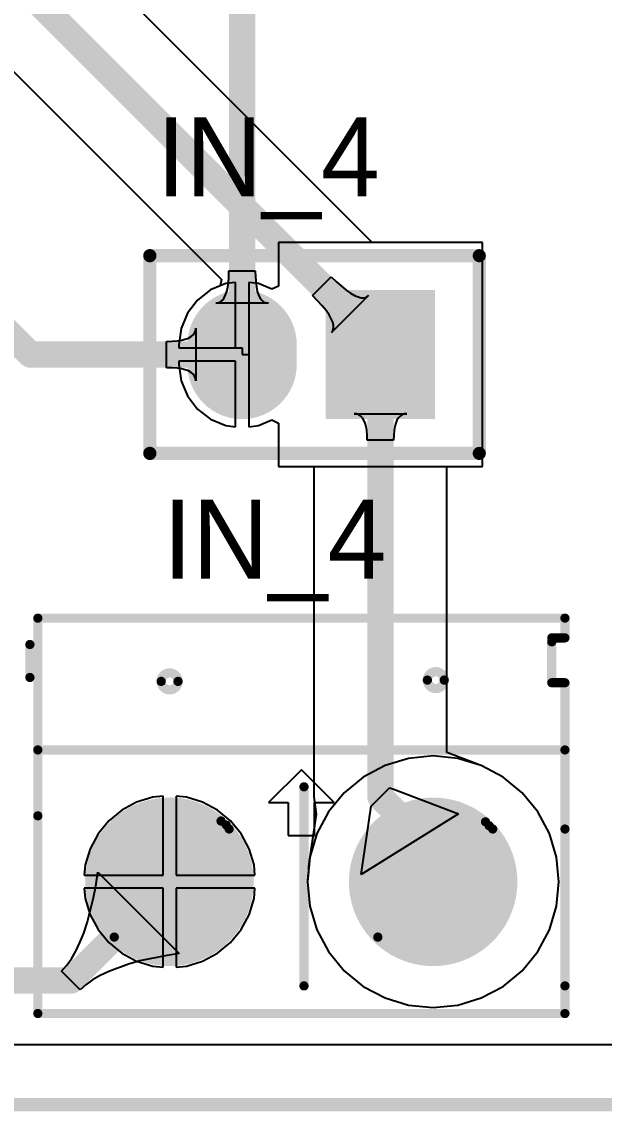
# Model space of a CAD drawing. Header units: millimetres. Extents: x 0 to 190, y 0 to 100.
# Drawn here: x 100.53 to 111.75, y -0.1 to 20.89 of the extents above; entities that cross this region are included whole.
import ezdxf

# ---------------------------------------------------------------- set-up
doc = ezdxf.new("R2010")
doc.units = ezdxf.units.MM
for name, color, linetype in [('BottomLayer', 5, 'Continuous'), ('BottomSolder', 6, 'Continuous'), ('KeepOutLayer', 6, 'Continuous'), ('MultiLayer', 9, 'Continuous'), ('PadHoleLayer', 156, 'Continuous'), ('TopLayer', 1, 'Continuous'), ('TopOverlay', 2, 'Continuous'), ('TopSolder', 216, 'Continuous')]:
    doc.layers.add(name, color=color, linetype=linetype)

msp = doc.modelspace()

# ---------------------------------------------------------------- hatches: boundary and pattern name
at = {"layer": 'BottomLayer'}
h = msp.add_hatch(color=5, dxfattribs=at)
edge = h.paths.add_edge_path()
edge.add_arc((104.775, 14.668), 0.952, 0, 180)
edge.add_line((103.823, 14.668), (103.823, 14.287))
edge.add_arc((104.775, 14.287), 0.952, 180, 360)
edge.add_line((105.728, 14.287), (105.728, 14.668))
msp.add_hatch(color=5, dxfattribs=at).paths.add_polyline_path([(108.394, 13.335), (106.49, 13.335), (106.49, 15.621), (108.394, 15.621)])
h = msp.add_hatch(color=5, dxfattribs=at)
edge = h.paths.add_edge_path()
edge.add_arc((103.378, 4.318), 1.397, 0, 360)
h = msp.add_hatch(color=5, dxfattribs=at)
edge = h.paths.add_edge_path()
edge.add_arc((108.458, 4.318), 1.397, 0, 360)
at = {"layer": 'BottomSolder'}
h = msp.add_hatch(color=6, dxfattribs=at)
edge = h.paths.add_edge_path()
edge.add_arc((104.775, 14.668), 1.054, 0, 180)
edge.add_line((103.721, 14.668), (103.721, 14.287))
edge.add_arc((104.775, 14.287), 1.054, 180, 360)
edge.add_line((105.829, 14.287), (105.829, 14.668))
msp.add_hatch(color=6, dxfattribs=at).paths.add_polyline_path([(108.496, 13.233), (106.388, 13.233), (106.388, 15.723), (108.496, 15.723)])
h = msp.add_hatch(color=6, dxfattribs=at)
edge = h.paths.add_edge_path()
edge.add_arc((103.378, 4.318), 1.499, 0, 360)
h = msp.add_hatch(color=6, dxfattribs=at)
edge = h.paths.add_edge_path()
edge.add_arc((108.458, 4.318), 1.499, 0, 360)
at = {"layer": 'MultiLayer'}
h = msp.add_hatch(color=9, dxfattribs=at)
edge = h.paths.add_edge_path()
edge.add_arc((104.775, 14.668), 0.952, 0, 180)
edge.add_line((103.823, 14.668), (103.823, 14.287))
edge.add_arc((104.775, 14.287), 0.952, 180, 360)
edge.add_line((105.728, 14.287), (105.728, 14.668))
msp.add_hatch(color=9, dxfattribs=at).paths.add_polyline_path([(108.394, 13.335), (106.49, 13.335), (106.49, 15.621), (108.394, 15.621)])
h = msp.add_hatch(color=9, dxfattribs=at)
edge = h.paths.add_edge_path()
edge.add_arc((103.378, 4.318), 1.397, 0, 360)
h = msp.add_hatch(color=9, dxfattribs=at)
edge = h.paths.add_edge_path()
edge.add_arc((108.458, 4.318), 1.397, 0, 360)
at = {"layer": 'PadHoleLayer'}
h = msp.add_hatch(color=156, dxfattribs=at)
edge = h.paths.add_edge_path()
edge.add_arc((104.775, 14.478), 0.432, 0, 360)
h = msp.add_hatch(color=156, dxfattribs=at)
edge = h.paths.add_edge_path()
edge.add_arc((107.442, 14.478), 0.432, 0, 360)
h = msp.add_hatch(color=156, dxfattribs=at)
edge = h.paths.add_edge_path()
edge.add_arc((103.378, 4.318), 0.635, 0, 360)
h = msp.add_hatch(color=156, dxfattribs=at)
edge = h.paths.add_edge_path()
edge.add_arc((108.458, 4.318), 0.635, 0, 360)
at = {"layer": 'TopLayer'}
h = msp.add_hatch(color=1, dxfattribs=at)
edge = h.paths.add_edge_path()
edge.add_arc((104.775, 14.668), 0.952, 0, 180)
edge.add_line((103.823, 14.668), (103.823, 14.287))
edge.add_arc((104.775, 14.287), 0.952, 180, 360)
edge.add_line((105.728, 14.287), (105.728, 14.668))
msp.add_hatch(color=1, dxfattribs=at).paths.add_polyline_path([(108.394, 13.335), (106.49, 13.335), (106.49, 15.621), (108.394, 15.621)])
h = msp.add_hatch(color=1, dxfattribs=at)
edge = h.paths.add_edge_path()
edge.add_arc((103.378, 4.318), 1.397, 0, 360)
h = msp.add_hatch(color=1, dxfattribs=at)
edge = h.paths.add_edge_path()
edge.add_arc((108.458, 4.318), 1.397, 0, 360)
at = {"layer": 'TopSolder'}
h = msp.add_hatch(color=216, dxfattribs=at)
edge = h.paths.add_edge_path()
edge.add_arc((104.775, 14.668), 1.054, 0, 180)
edge.add_line((103.721, 14.668), (103.721, 14.287))
edge.add_arc((104.775, 14.287), 1.054, 180, 360)
edge.add_line((105.829, 14.287), (105.829, 14.668))
msp.add_hatch(color=216, dxfattribs=at).paths.add_polyline_path([(108.496, 13.233), (106.388, 13.233), (106.388, 15.723), (108.496, 15.723)])
h = msp.add_hatch(color=216, dxfattribs=at)
edge = h.paths.add_edge_path()
edge.add_arc((103.378, 4.318), 1.499, 0, 360)
h = msp.add_hatch(color=216, dxfattribs=at)
edge = h.paths.add_edge_path()
edge.add_arc((108.458, 4.318), 1.499, 0, 360)

# ---------------------------------------------------------------- linework, layer by layer
at = {"layer": 'BottomLayer'}
for p, q in [((109.41, 16.637), (105.474, 16.637)), ((105.474, 16.637), (105.474, 15.798)), ((109.41, 12.319), (109.41, 16.637)), ((104.511, 15.868), (104.518, 15.974)), ((104.518, 15.974), (104.521, 16.092)), ((104.521, 16.092), (105.029, 16.092)), ((105.029, 16.092), (105.032, 15.974)), ((105.032, 15.974), (105.052, 15.775)), ((104.46, 15.844), (104.167, 15.722)), ((104.648, 15.869), (104.46, 15.844)), ((104.481, 15.694), (104.498, 15.775)), ((104.498, 15.775), (104.511, 15.868)), ((104.648, 14.605), (104.648, 15.869)), ((105.09, 15.844), (104.902, 15.869)), ((104.902, 15.869), (104.902, 14.478)), ((105.052, 15.775), (105.069, 15.694)), ((105.346, 15.738), (105.09, 15.844)), ((105.474, 15.798), (105.346, 15.738)), ((104.167, 15.722), (103.915, 15.529)), ((104.397, 15.527), (104.43, 15.57)), ((104.43, 15.57), (104.458, 15.626)), ((104.458, 15.626), (104.481, 15.694)), ((105.069, 15.694), (105.092, 15.626)), ((105.092, 15.626), (105.12, 15.57)), ((105.12, 15.57), (105.153, 15.527)), ((103.915, 15.529), (103.721, 15.277)), ((104.268, 15.471), (104.316, 15.477)), ((105.282, 15.471), (104.268, 15.471)), ((104.316, 15.477), (104.359, 15.496)), ((104.359, 15.496), (104.397, 15.527)), ((105.153, 15.527), (105.191, 15.496)), ((105.191, 15.496), (105.234, 15.477)), ((105.234, 15.477), (105.282, 15.471)), ((103.721, 15.277), (103.6, 14.983)), ((103.6, 14.983), (103.558, 14.668)), ((103.86, 14.894), (103.876, 14.937)), ((103.876, 14.937), (103.882, 14.985)), ((103.882, 14.985), (103.882, 13.971)), ((103.319, 14.732), (103.426, 14.735)), ((103.319, 14.224), (103.319, 14.732)), ((103.426, 14.735), (103.522, 14.742)), ((103.522, 14.742), (103.606, 14.755)), ((103.606, 14.755), (103.679, 14.772)), ((103.679, 14.772), (103.741, 14.795)), ((103.741, 14.795), (103.792, 14.823)), ((103.792, 14.823), (103.831, 14.856)), ((103.831, 14.856), (103.86, 14.894)), ((103.558, 14.668), (103.558, 14.605)), ((103.558, 14.605), (104.648, 14.605)), ((104.648, 14.351), (103.558, 14.351)), ((103.558, 14.351), (103.558, 14.287)), ((103.558, 14.287), (103.6, 13.973)), ((104.648, 13.087), (104.648, 14.351)), ((104.902, 14.478), (104.902, 13.087)), ((103.426, 14.221), (103.319, 14.224)), ((103.522, 14.214), (103.426, 14.221)), ((103.606, 14.201), (103.522, 14.214)), ((103.679, 14.184), (103.606, 14.201)), ((103.741, 14.161), (103.679, 14.184)), ((103.792, 14.133), (103.741, 14.161)), ((103.831, 14.1), (103.792, 14.133)), ((103.86, 14.062), (103.831, 14.1)), ((103.6, 13.973), (103.721, 13.679)), ((103.876, 14.019), (103.86, 14.062)), ((103.882, 13.971), (103.876, 14.019)), ((103.721, 13.679), (103.915, 13.427)), ((103.915, 13.427), (104.167, 13.234)), ((104.167, 13.234), (104.46, 13.112)), ((106.982, 13.333), (106.934, 13.338)), ((106.934, 13.338), (107.95, 13.338)), ((107.025, 13.318), (106.982, 13.333)), ((107.064, 13.292), (107.025, 13.318)), ((107.097, 13.257), (107.064, 13.292)), ((107.124, 13.211), (107.097, 13.257)), ((107.787, 13.257), (107.76, 13.211)), ((107.82, 13.292), (107.787, 13.257)), ((107.859, 13.318), (107.82, 13.292)), ((107.902, 13.333), (107.859, 13.318)), ((107.95, 13.338), (107.902, 13.333)), ((104.46, 13.112), (104.648, 13.087)), ((104.902, 13.087), (105.09, 13.112)), ((105.09, 13.112), (105.346, 13.218)), ((105.346, 13.218), (105.474, 13.158)), ((105.474, 13.158), (105.474, 12.319)), ((107.147, 13.155), (107.124, 13.211)), ((107.165, 13.089), (107.147, 13.155)), ((107.178, 13.013), (107.165, 13.089)), ((107.719, 13.089), (107.706, 13.013)), ((107.737, 13.155), (107.719, 13.089)), ((107.76, 13.211), (107.737, 13.155)), ((107.185, 12.927), (107.178, 13.013)), ((107.188, 12.83), (107.185, 12.927)), ((107.696, 12.83), (107.188, 12.83)), ((107.699, 12.927), (107.696, 12.83)), ((107.706, 13.013), (107.699, 12.927)), ((105.474, 12.319), (106.161, 12.319)), ((106.161, 12.319), (106.161, 5.953)), ((108.723, 6.807), (108.723, 12.319)), ((108.723, 12.319), (109.41, 12.319)), ((109.31, 6.585), (108.723, 6.807)), ((109.326, 6.576), (109.31, 6.585)), ((109.386, 6.558), (109.326, 6.576)), ((109.805, 6.334), (109.386, 6.558)), ((110.173, 6.033), (109.805, 6.334)), ((107.262, 5.773), (107.622, 6.132)), ((107.622, 6.132), (107.638, 6.124)), ((107.638, 6.124), (107.68, 6.107)), ((107.68, 6.107), (108.947, 5.627)), ((103.054, 5.945), (102.743, 5.851)), ((103.251, 5.964), (103.054, 5.945)), ((103.251, 4.445), (103.251, 5.964)), ((103.702, 5.945), (103.505, 5.964)), ((103.505, 5.964), (103.505, 4.445)), ((104.013, 5.851), (103.702, 5.945)), ((106.161, 5.953), (106.204, 5.623)), ((110.474, 5.665), (110.173, 6.033)), ((102.456, 5.697), (102.205, 5.491)), ((102.743, 5.851), (102.456, 5.697)), ((104.3, 5.697), (104.013, 5.851)), ((104.551, 5.491), (104.3, 5.697)), ((107.068, 4.459), (107.262, 5.773)), ((102.205, 5.491), (101.999, 5.24)), ((104.757, 5.24), (104.551, 5.491)), ((106.204, 5.623), (106.083, 4.8)), ((108.947, 5.627), (107.068, 4.459)), ((110.698, 5.246), (110.474, 5.665)), ((101.999, 5.24), (101.845, 4.953)), ((104.911, 4.953), (104.757, 5.24)), ((110.836, 4.791), (110.698, 5.246)), ((101.845, 4.953), (101.751, 4.642)), ((105.005, 4.642), (104.911, 4.953)), ((101.751, 4.642), (101.732, 4.445)), ((105.024, 4.445), (105.005, 4.642)), ((106.077, 4.763), (106.054, 4.609)), ((106.08, 4.791), (106.077, 4.763)), ((106.083, 4.8), (106.08, 4.791)), ((110.883, 4.318), (110.836, 4.791)), ((101.732, 4.445), (103.251, 4.445)), ((101.953, 4.233), (101.993, 4.504)), ((101.993, 4.504), (103.564, 2.933)), ((103.505, 4.445), (105.024, 4.445)), ((106.044, 4.426), (106.033, 4.318)), ((106.053, 4.517), (106.044, 4.426)), ((106.044, 4.426), (106.044, 4.426)), ((106.054, 4.609), (106.053, 4.517)), ((101.905, 3.98), (101.953, 4.233)), ((106.033, 4.318), (106.08, 3.845)), ((110.836, 3.845), (110.883, 4.318)), ((103.251, 4.191), (101.732, 4.191)), ((101.732, 4.191), (101.751, 3.994)), ((101.751, 3.994), (101.845, 3.683)), ((103.251, 2.672), (103.251, 4.191)), ((105.024, 4.191), (103.505, 4.191)), ((103.505, 4.191), (103.505, 2.672)), ((104.911, 3.683), (105.005, 3.994)), ((105.005, 3.994), (105.024, 4.191)), ((101.791, 3.526), (101.905, 3.98)), ((106.08, 3.845), (106.218, 3.39)), ((110.698, 3.39), (110.836, 3.845)), ((101.845, 3.683), (101.999, 3.396)), ((104.757, 3.396), (104.911, 3.683)), ((101.724, 3.326), (101.791, 3.526)), ((101.999, 3.396), (102.205, 3.145)), ((104.551, 3.145), (104.757, 3.396)), ((106.218, 3.39), (106.442, 2.971)), ((110.474, 2.971), (110.698, 3.39)), ((101.651, 3.144), (101.724, 3.326)), ((101.485, 2.833), (101.571, 2.98)), ((101.571, 2.98), (101.651, 3.144)), ((102.205, 3.145), (102.456, 2.939)), ((104.3, 2.939), (104.551, 3.145)), ((106.442, 2.971), (106.743, 2.603)), ((110.173, 2.603), (110.474, 2.971)), ((101.392, 2.704), (101.485, 2.833)), ((102.586, 2.731), (102.204, 2.591)), ((102.456, 2.939), (102.743, 2.785)), ((102.804, 2.791), (102.586, 2.731)), ((102.743, 2.785), (103.054, 2.691)), ((103.293, 2.893), (102.804, 2.791)), ((103.564, 2.933), (103.293, 2.893)), ((103.702, 2.691), (104.013, 2.785)), ((104.013, 2.785), (104.3, 2.939)), ((101.293, 2.593), (101.392, 2.704)), ((101.653, 2.233), (101.293, 2.593)), ((102.204, 2.591), (102.04, 2.511)), ((103.054, 2.691), (103.251, 2.672)), ((103.505, 2.672), (103.702, 2.691)), ((106.743, 2.603), (107.111, 2.302)), ((109.805, 2.302), (110.173, 2.603)), ((101.764, 2.332), (101.653, 2.233)), ((101.893, 2.425), (101.764, 2.332)), ((102.04, 2.511), (101.893, 2.425)), ((107.111, 2.302), (107.53, 2.078)), ((109.386, 2.078), (109.805, 2.302)), ((107.53, 2.078), (107.985, 1.94)), ((107.985, 1.94), (108.458, 1.893)), ((108.458, 1.893), (108.931, 1.94)), ((108.931, 1.94), (109.386, 2.078)), ((113.411, 1.175), (1.153, 1.175))]:
    msp.add_line(p, q, dxfattribs=at)
at = {"layer": 'BottomLayer', "const_width": 0.508}
for points in [[(104.775, 14.478), (104.775, 34.164)], [(99.045, 16.129), (100.696, 14.478)], [(100.696, 14.478), (104.775, 14.478)], [(107.442, 5.953), (107.442, 14.478)], [(107.442, 5.953), (108.458, 4.937)], [(108.458, 4.318), (108.458, 4.937)], [(101.473, 2.413), (103.378, 4.318)], [(96.949, 2.413), (101.473, 2.413)]]:
    msp.add_lwpolyline(points, dxfattribs=at)
at = {"layer": 'BottomLayer', "const_width": 0.254}
for points in [[(100.569, 14.478, 1), (100.823, 14.478, 1)], [(100.569, 14.478, 1), (100.823, 14.478, 1)], [(104.648, 14.478, 1), (104.902, 14.478, 1)], [(104.648, 14.478, 1), (104.902, 14.478, 1)], [(107.315, 14.478, 1), (107.569, 14.478, 1)], [(107.315, 5.953, 1), (107.569, 5.953, 1)], [(107.315, 5.953, 1), (107.569, 5.953, 1)], [(108.331, 4.937, 1), (108.585, 4.937, 1)], [(108.331, 4.937, 1), (108.585, 4.937, 1)], [(103.251, 4.318, 1), (103.505, 4.318, 1)], [(108.331, 4.318, 1), (108.585, 4.318, 1)], [(101.346, 2.413, 1), (101.6, 2.413, 1)], [(101.346, 2.413, 1), (101.6, 2.413, 1)]]:
    msp.add_lwpolyline(points, format="xyb", close=True, dxfattribs=at)
at = {"layer": 'KeepOutLayer', "const_width": 0.254}
msp.add_lwpolyline([(0.022, 0.022), (190.119, 0.022)], dxfattribs=at)
at = {"layer": 'TopLayer'}
for p, q in [((107.285, 16.637), (94.257, 29.665)), ((92.07, 28.229), (104.376, 15.923)), ((109.41, 16.637), (107.285, 16.637)), ((109.41, 12.319), (109.41, 16.637)), ((106.133, 15.618), (106.493, 15.977)), ((106.493, 15.977), (106.597, 15.876)), ((104.351, 15.799), (104.167, 15.722)), ((104.376, 15.923), (104.351, 15.799)), ((106.597, 15.876), (106.784, 15.718)), ((104.167, 15.722), (103.915, 15.529)), ((106.321, 15.416), (106.133, 15.618)), ((107.211, 15.615), (106.496, 14.9)), ((106.784, 15.718), (106.867, 15.66)), ((106.867, 15.66), (106.942, 15.616)), ((106.942, 15.616), (107.011, 15.587)), ((107.011, 15.587), (107.072, 15.573)), ((107.072, 15.573), (107.125, 15.572)), ((107.125, 15.572), (107.172, 15.586)), ((107.172, 15.586), (107.211, 15.615)), ((103.915, 15.529), (103.721, 15.277)), ((106.393, 15.326), (106.321, 15.416)), ((103.721, 15.277), (103.6, 14.983)), ((106.451, 15.244), (106.393, 15.326)), ((106.494, 15.168), (106.451, 15.244)), ((106.523, 15.1), (106.494, 15.168)), ((103.6, 14.983), (103.558, 14.668)), ((106.496, 14.9), (106.524, 14.939)), ((106.538, 15.039), (106.523, 15.1)), ((106.524, 14.939), (106.538, 14.985)), ((106.538, 14.985), (106.538, 15.039)), ((103.558, 14.668), (103.558, 14.605)), ((103.558, 14.605), (104.775, 14.605)), ((104.775, 14.605), (104.775, 14.478)), ((104.648, 14.351), (103.558, 14.351)), ((103.558, 14.351), (103.558, 14.287)), ((103.558, 14.287), (103.6, 13.973)), ((104.648, 13.087), (104.648, 14.351)), ((104.775, 14.478), (104.902, 14.478)), ((104.902, 14.478), (104.902, 13.087)), ((103.6, 13.973), (103.721, 13.679)), ((103.721, 13.679), (103.915, 13.427)), ((103.915, 13.427), (104.167, 13.234)), ((104.167, 13.234), (104.46, 13.112)), ((104.46, 13.112), (104.648, 13.087)), ((104.902, 13.087), (105.09, 13.112)), ((105.09, 13.112), (105.346, 13.218)), ((105.346, 13.218), (105.474, 13.158)), ((105.474, 13.158), (105.474, 12.319)), ((105.474, 12.319), (109.41, 12.319)), ((108.458, 6.743), (107.985, 6.696)), ((108.931, 6.696), (108.458, 6.743)), ((107.53, 6.558), (107.111, 6.334)), ((107.985, 6.696), (107.53, 6.558)), ((109.386, 6.558), (108.931, 6.696)), ((109.805, 6.334), (109.386, 6.558)), ((107.111, 6.334), (106.743, 6.033)), ((110.173, 6.033), (109.805, 6.334)), ((103.054, 5.945), (102.743, 5.851)), ((103.251, 5.964), (103.054, 5.945)), ((103.251, 4.445), (103.251, 5.964)), ((103.702, 5.945), (103.505, 5.964)), ((103.505, 5.964), (103.505, 4.445)), ((104.013, 5.851), (103.702, 5.945)), ((106.743, 6.033), (106.442, 5.665)), ((110.474, 5.665), (110.173, 6.033)), ((102.456, 5.697), (102.205, 5.491)), ((102.743, 5.851), (102.456, 5.697)), ((104.3, 5.697), (104.013, 5.851)), ((104.551, 5.491), (104.3, 5.697)), ((102.205, 5.491), (101.999, 5.24)), ((104.757, 5.24), (104.551, 5.491)), ((106.442, 5.665), (106.218, 5.246)), ((110.698, 5.246), (110.474, 5.665)), ((101.999, 5.24), (101.845, 4.953)), ((104.911, 4.953), (104.757, 5.24)), ((106.218, 5.246), (106.08, 4.791)), ((110.836, 4.791), (110.698, 5.246)), ((101.845, 4.953), (101.751, 4.642)), ((105.005, 4.642), (104.911, 4.953)), ((101.751, 4.642), (101.732, 4.445)), ((105.024, 4.445), (105.005, 4.642)), ((106.08, 4.791), (106.033, 4.318)), ((110.883, 4.318), (110.836, 4.791)), ((101.732, 4.445), (103.251, 4.445)), ((103.505, 4.445), (105.024, 4.445)), ((106.033, 4.318), (106.08, 3.845)), ((110.836, 3.845), (110.883, 4.318)), ((103.251, 4.191), (101.732, 4.191)), ((101.732, 4.191), (101.751, 3.994)), ((101.751, 3.994), (101.845, 3.683)), ((103.251, 2.672), (103.251, 4.191)), ((105.024, 4.191), (103.505, 4.191)), ((103.505, 4.191), (103.505, 2.672)), ((104.911, 3.683), (105.005, 3.994)), ((105.005, 3.994), (105.024, 4.191)), ((106.08, 3.845), (106.218, 3.39)), ((110.698, 3.39), (110.836, 3.845)), ((101.845, 3.683), (101.999, 3.396)), ((104.757, 3.396), (104.911, 3.683)), ((101.999, 3.396), (102.205, 3.145)), ((104.551, 3.145), (104.757, 3.396)), ((106.218, 3.39), (106.442, 2.971)), ((110.474, 2.971), (110.698, 3.39)), ((102.205, 3.145), (102.456, 2.939)), ((104.3, 2.939), (104.551, 3.145)), ((106.442, 2.971), (106.743, 2.603)), ((110.173, 2.603), (110.474, 2.971)), ((102.456, 2.939), (102.743, 2.785)), ((102.743, 2.785), (103.054, 2.691)), ((103.702, 2.691), (104.013, 2.785)), ((104.013, 2.785), (104.3, 2.939)), ((103.054, 2.691), (103.251, 2.672)), ((103.505, 2.672), (103.702, 2.691)), ((106.743, 2.603), (107.111, 2.302)), ((109.805, 2.302), (110.173, 2.603)), ((107.111, 2.302), (107.53, 2.078)), ((109.386, 2.078), (109.805, 2.302)), ((107.53, 2.078), (107.985, 1.94)), ((107.985, 1.94), (108.458, 1.893)), ((108.458, 1.893), (108.931, 1.94)), ((108.931, 1.94), (109.386, 2.078)), ((113.538, 1.175), (1.153, 1.175))]:
    msp.add_line(p, q, dxfattribs=at)
at = {"layer": 'TopLayer', "const_width": 0.508}
for points in [[(92.976, 29.135), (107.442, 14.668)], [(107.442, 14.478), (107.442, 14.668)]]:
    msp.add_lwpolyline(points, dxfattribs=at)
at = {"layer": 'TopLayer', "const_width": 0.254}
for points in [[(107.315, 14.668, 1), (107.569, 14.668, 1)], [(107.315, 14.668, 1), (107.569, 14.668, 1)], [(107.315, 14.478, 1), (107.569, 14.478, 1)]]:
    msp.add_lwpolyline(points, format="xyb", close=True, dxfattribs=at)
at = {"layer": 'TopOverlay'}
for p, q in [((105.918, 6.477), (105.283, 5.842)), ((106.553, 5.842), (105.918, 6.477)), ((105.283, 5.842), (105.664, 5.842)), ((105.664, 5.842), (105.664, 5.207)), ((106.172, 5.207), (106.172, 5.842)), ((106.172, 5.842), (106.553, 5.842)), ((105.664, 5.207), (106.172, 5.207))]:
    msp.add_line(p, q, dxfattribs=at)
for points, const_width in [([(102.997, 16.383), (109.347, 16.383)], 0.254), ([(102.997, 12.573), (102.997, 16.383)], 0.254), ([(109.347, 12.573), (109.347, 16.383)], 0.254), ([(102.997, 12.573), (109.347, 12.573)], 0.254), ([(100.838, 5.588), (100.838, 9.398)], 0.178), ([(100.838, 9.398), (110.998, 9.398)], 0.178), ([(110.998, 9.017), (110.998, 9.398)], 0.178), ([(110.744, 9.017), (110.998, 9.017)], 0.178), ([(110.744, 8.153), (110.744, 8.941)], 0.178), ([(100.686, 8.255), (100.686, 8.89)], 0.178), ([(110.744, 8.153), (110.998, 8.153)], 0.178), ([(110.998, 1.778), (110.998, 8.153)], 0.178), ([(100.838, 6.858), (110.998, 6.858)], 0.178), ([(105.969, 2.311), (105.969, 6.147)], 0.178), ([(100.838, 1.778), (100.838, 5.588)], 0.178), ([(102.311, 3.251), (104.47, 5.41)], 0.178), ([(107.391, 3.251), (109.537, 5.397)], 0.178), ([(110.998, 2.311), (110.998, 5.334)], 0.178), ([(100.838, 1.778), (110.998, 1.778)], 0.178)]:
    msp.add_lwpolyline(points, dxfattribs=dict(at, const_width=const_width))
for points, const_width in [([(102.933, 16.383, 1), (103.061, 16.383, 1)], 0.127), ([(102.933, 16.383, 1), (103.061, 16.383, 1)], 0.127), ([(109.284, 16.383, 1), (109.41, 16.383, 1)], 0.127), ([(109.284, 16.383, 1), (109.41, 16.383, 1)], 0.127), ([(102.933, 12.573, 1), (103.061, 12.573, 1)], 0.127), ([(102.933, 12.573, 1), (103.061, 12.573, 1)], 0.127), ([(109.284, 12.573, 1), (109.41, 12.573, 1)], 0.127), ([(109.284, 12.573, 1), (109.41, 12.573, 1)], 0.127), ([(100.794, 9.398, 1), (100.882, 9.398, 1)], 0.0889), ([(100.794, 9.398, 1), (100.882, 9.398, 1)], 0.0889), ([(110.954, 9.398, 1), (111.042, 9.398, 1)], 0.0889), ([(110.954, 9.398, 1), (111.042, 9.398, 1)], 0.0889), ([(110.7, 9.017, 1), (110.788, 9.017, 1)], 0.0889), ([(110.7, 8.941, 1), (110.788, 8.941, 1)], 0.0889), ([(110.954, 9.017, 1), (111.042, 9.017, 1)], 0.0889), ([(110.954, 9.017, 1), (111.042, 9.017, 1)], 0.0889), ([(100.641, 8.89, 1), (100.73, 8.89, 1)], 0.0889), ([(103.541, 8.179, 1), (103.215, 8.179, 1)], 0.178), ([(108.671, 8.204, 1), (108.346, 8.204, 1)], 0.178), ([(100.641, 8.255, 1), (100.73, 8.255, 1)], 0.0889), ([(103.171, 8.179, 1), (103.26, 8.179, 1)], 0.0889), ([(103.496, 8.179, 1), (103.585, 8.179, 1)], 0.0889), ([(108.302, 8.204, 1), (108.391, 8.204, 1)], 0.0889), ([(108.627, 8.204, 1), (108.716, 8.204, 1)], 0.0889), ([(110.7, 8.153, 1), (110.788, 8.153, 1)], 0.0889), ([(110.7, 8.153, 1), (110.788, 8.153, 1)], 0.0889), ([(110.954, 8.153, 1), (111.042, 8.153, 1)], 0.0889), ([(110.954, 8.153, 1), (111.042, 8.153, 1)], 0.0889), ([(100.794, 6.858, 1), (100.882, 6.858, 1)], 0.0889), ([(110.954, 6.858, 1), (111.042, 6.858, 1)], 0.0889), ([(105.924, 6.147, 1), (106.013, 6.147, 1)], 0.0889), ([(100.794, 5.588, 1), (100.882, 5.588, 1)], 0.0889), ([(100.794, 5.588, 1), (100.882, 5.588, 1)], 0.0889), ([(104.325, 5.488, 1), (104.414, 5.488, 1)], 0.0889), ([(104.426, 5.41, 1), (104.515, 5.41, 1)], 0.0889), ([(109.423, 5.472, 1), (109.512, 5.472, 1)], 0.0889), ([(109.493, 5.397, 1), (109.582, 5.397, 1)], 0.0889), ([(104.481, 5.335, 1), (104.57, 5.335, 1)], 0.0889), ([(109.561, 5.335, 1), (109.65, 5.335, 1)], 0.0889), ([(110.954, 5.334, 1), (111.042, 5.334, 1)], 0.0889), ([(102.267, 3.251, 1), (102.356, 3.251, 1)], 0.0889), ([(107.347, 3.251, 1), (107.436, 3.251, 1)], 0.0889), ([(105.924, 2.311, 1), (106.013, 2.311, 1)], 0.0889), ([(110.954, 2.311, 1), (111.042, 2.311, 1)], 0.0889), ([(100.794, 1.778, 1), (100.882, 1.778, 1)], 0.0889), ([(100.794, 1.778, 1), (100.882, 1.778, 1)], 0.0889), ([(110.954, 1.778, 1), (111.042, 1.778, 1)], 0.0889), ([(110.954, 1.778, 1), (111.042, 1.778, 1)], 0.0889)]:
    msp.add_lwpolyline(points, format="xyb", close=True, dxfattribs=dict(at, const_width=const_width))
at = {"layer": 'TopOverlay', "const_width": 0.178}
for points in [[(104.526, 5.335, -28.0907), (104.37, 5.488)], [(109.606, 5.335, -31.551006), (109.468, 5.472)]]:
    msp.add_lwpolyline(points, format="xyb", dxfattribs=at)

# ---------------------------------------------------------------- texts
at = {"layer": 'TopOverlay'}
for p in [(103.124, 17.526), (103.251, 10.16)]:
    msp.add_text('IN_4', height=1.524, dxfattribs=at).set_placement(p)

doc.saveas('drawing.dxf')
